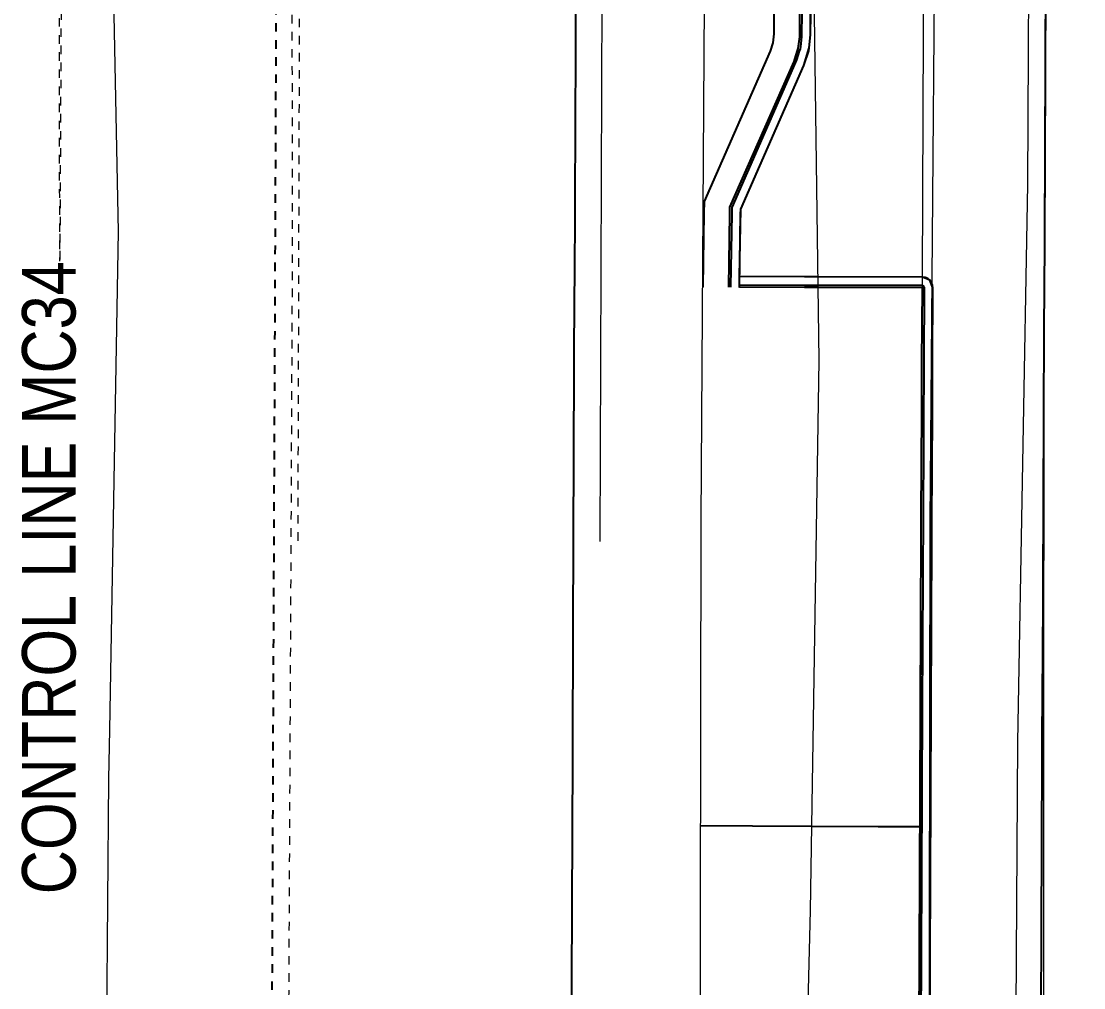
# Model space of a CAD drawing. Header units: metres. Extents: x -902 to -724, y 0 to 650.
# Drawn here: x -790.74 to -778.33, y 571.65 to 582.94 of the extents above; entities that cross this region are included whole.
import ezdxf

# ---------------------------------------------------------------- set-up
doc = ezdxf.new("R2010")
doc.units = ezdxf.units.M
doc.linetypes.add('IMPORT-LNMK-LaneLine3 _3__2_', pattern=[0.012, 0.003, -0.009])
doc.linetypes.add('IMPORT-LNMK-LineCont _3_', pattern=[0.004, 0.001, -0.003])
doc.layers.add('D-ENHA-TEXT', color=7, linetype='Continuous', lineweight=9)
doc.styles.add('Arial Narrow_2', font='ARIALN.TTF', dxfattribs={"height": 0.625})

# ---------------------------------------------------------------- blocks, each defined once
blk = doc.blocks.new('T2DPAA-T2D-C3S-RW-M2D-100010_dwg-40802999-DRG-2871011 - SITE PLAN')
at = {"color": 9, "lineweight": 25, "true_color": 0xc3c3c3}
for p, q in [((251.402, -131.084), (251.502, -131.107)), ((251.502, -131.107), (251.605, -131.109))]:
    blk.add_line(p, q, dxfattribs=at)
at = {"color": 9, "linetype": 'IMPORT-LNMK-LaneLine3 _3__2_', "lineweight": 25, "true_color": 0xc3c3c3, "flags": 128}
blk.add_lwpolyline([(202.492, -129.381), (203.522, -129.296), (204.321, -129.229), (207.908, -128.929), (209.304, -128.812), (211.28, -128.646), (212.572, -128.538), (214.286, -128.395), (215.06, -128.33), (219.269, -127.977), (221.929, -127.755), (222.697, -127.69), (224.251, -127.56), (227.229, -127.311), (228.233, -127.227), (229.234, -127.143), (232.743, -126.849), (232.744, -126.849), (234.216, -126.726), (239.199, -126.309), (242.687, -126.017), (242.773, -126.009), (244.182, -125.891), (246.236, -125.719), (248.169, -125.558), (248.171, -125.557), (248.172, -125.557), (249.164, -125.474), (250.92, -125.327), (251.018, -125.319), (251.12, -125.311), (251.139, -125.309), (251.372, -125.289), (253.637, -125.1)], dxfattribs=at)
at = {"color": 9, "lineweight": 25, "true_color": 0xc3c3c3, "flags": 128}
for points in [[(222.989, -131.178), (224.543, -131.048), (227.521, -130.799), (228.525, -130.715), (229.526, -130.631), (233.035, -130.337), (233.036, -130.337), (234.508, -130.214), (239.491, -129.796), (242.979, -129.504), (243.065, -129.497), (244.474, -129.379), (246.528, -129.207), (248.461, -129.045), (248.463, -129.045), (248.464, -129.045), (249.456, -128.962), (251.212, -128.815), (251.31, -128.807), (251.412, -128.798), (251.431, -128.797), (251.664, -128.777), (253.933, -128.587)], [(248.584, -130.54), (248.589, -130.54), (249.445, -130.479), (249.582, -130.469), (251.402, -131.084)], [(248.609, -130.839), (248.614, -130.839), (249.466, -130.778), (249.544, -130.772), (251.306, -131.368), (251.331, -131.375), (251.435, -131.399), (251.46, -131.404), (251.486, -131.406), (251.599, -131.409), (251.625, -131.408), (251.864, -131.389), (254.155, -131.202)], [(248.611, -130.864), (248.616, -130.864), (249.468, -130.803), (249.541, -130.798), (251.298, -131.391), (251.325, -131.399), (251.429, -131.423), (251.457, -131.429), (251.485, -131.431), (251.598, -131.434), (251.627, -131.433), (251.866, -131.414), (254.157, -131.227)], [(223.998, -133.201), (223.983, -133.027), (224.046, -133.781), (224.067, -134.023), (224.162, -135.156), (224.206, -135.241), (224.265, -135.269), (226.958, -135.047), (227.026, -135.042), (230.745, -134.731), (231.941, -134.63), (236.923, -134.213), (237.469, -134.167), (241.906, -133.796), (243.914, -133.628), (246.888, -133.379), (247.177, -133.355), (247.945, -133.29), (248.811, -133.218), (248.896, -133.174), (248.925, -133.083), (248.822, -131.866), (248.809, -131.712), (248.744, -130.955)], [(237.469, -134.167), (241.973, -133.79), (243.914, -133.628), (246.956, -133.373), (247.177, -133.355), (247.945, -133.29), (248.811, -133.218), (248.843, -133.211), (248.872, -133.196), (248.896, -133.174), (248.914, -133.147), (248.924, -133.116), (248.925, -133.083), (248.822, -131.866), (248.809, -131.712), (248.744, -130.955)], [(237.461, -134.068), (241.965, -133.691), (243.905, -133.528), (246.948, -133.273), (247.169, -133.255), (247.936, -133.191), (248.803, -133.118), (248.809, -133.117), (248.815, -133.114), (248.82, -133.11), (248.823, -133.104), (248.825, -133.098), (248.826, -133.091), (248.722, -131.874), (248.709, -131.721), (248.645, -130.962)], [(224.108, -133.016), (224.171, -133.77), (224.191, -134.013), (224.287, -135.146), (227.015, -134.917), (230.734, -134.606), (231.998, -134.5), (236.98, -134.083), (237.23, -134.062), (237.459, -134.043), (241.963, -133.666), (243.903, -133.503), (246.945, -133.249), (247.167, -133.23), (247.934, -133.166), (248.801, -133.094), (248.697, -131.876), (248.684, -131.723), (248.62, -130.964)], [(248.619, -130.964), (248.624, -130.963), (249.475, -130.903), (249.529, -130.899), (251.266, -131.486), (251.302, -131.497), (251.406, -131.521), (251.443, -131.528), (251.48, -131.531), (251.596, -131.534), (251.633, -131.533), (251.874, -131.514), (254.165, -131.327)], [(248.744, -130.955), (249.529, -130.899), (251.266, -131.486), (251.48, -131.531), (251.633, -131.533), (253.634, -131.37), (254.172, -131.326)], [(251.605, -131.109), (251.84, -131.09), (254.129, -130.903)], [(242.523, -133.619), (242.482, -133.132), (242.417, -132.355), (242.36, -131.67), (242.309, -131.066)], [(254.389, -133.912), (253.579, -134.124), (253.417, -134.138), (252.936, -134.178), (252.42, -134.221), (251.424, -134.304), (250.427, -134.387), (249.525, -134.462), (249.513, -134.463), (249.43, -134.47), (248.434, -134.553), (247.437, -134.636), (246.441, -134.719), (245.444, -134.802), (244.515, -134.879), (244.448, -134.885), (244.417, -134.887), (243.451, -134.968), (242.455, -135.051), (241.458, -135.134), (240.462, -135.217)]]:
    blk.add_lwpolyline(points, dxfattribs=at)
blk = doc.blocks.new('T2DPAA-T2D-PWC-RW-M2D-100010_RoadDesign_rvt-1-DRG-2871011 - SITE PLAN')
at = {"color": 9, "lineweight": 25, "true_color": 0xc3c3c3, "rotation": 84.9723245667552}
blk.add_blockref('T2DPAA-T2D-C3S-RW-M2D-100010_dwg-40802999-DRG-2871011 - SITE PLAN', (-1807.835, 343.649), dxfattribs=at)
blk = doc.blocks.new('T2DPAA-T2D-PWA-SU-M2D-000002_dwg-40815123-DRG-2871011 - SITE PLAN')
at = {"color": 9, "linetype": 'IMPORT-LNMK-LineCont _3_', "lineweight": 18, "true_color": 0xc0c0c0, "flags": 128}
for points in [[(22.864, 1552.851), (29.063, 1553.392), (34.021, 1553.804)], [(12.496, 1549.299), (16.148, 1549.536), (20.083, 1549.921), (23.384, 1550.195), (29.224, 1550.681), (34.248, 1551.13)]]:
    blk.add_lwpolyline(points, dxfattribs=at)
at = {"color": 9, "lineweight": 18, "true_color": 0xc0c0c0, "flags": 128}
for points in [[(34.068, 1553.251), (29.224, 1552.728), (23.415, 1552.319), (22.844, 1552.279), (19.984, 1552.053), (16.019, 1551.682), (15.639, 1551.655), (14.263, 1551.558), (12.339, 1551.423), (8.487, 1551.105), (4.823, 1550.727), (-1.433, 1550.212), (-8.177, 1549.584), (-13.744, 1549.143), (-16.744, 1548.971), (-17.083, 1548.935)], [(19.405, 1545.036), (26.457, 1545.643), (32.481, 1546.134), (34.657, 1546.322)], [(34.762, 1545.082), (28.441, 1544.439), (22.029, 1543.976), (17.708, 1543.704)], [(19.43, 1542.465), (26.705, 1543.081), (33.305, 1543.633), (33.979, 1543.684), (34.525, 1543.833), (34.857, 1543.964)], [(19.48, 1542.355), (26.68, 1542.976), (33.303, 1543.505), (34.002, 1543.59), (34.527, 1543.725), (34.865, 1543.863)], [(-1.093, 1538.732), (-1.165, 1539.333), (-0.713, 1539.361), (5.581, 1539.88), (11.255, 1540.36), (11.686, 1540.412), (14.269, 1540.601), (14.276, 1540.571), (17.387, 1540.824), (25.087, 1541.502), (30.112, 1541.937), (34.172, 1542.278), (34.08, 1543.544)], [(17.405, 1540.781), (17.33, 1541.169), (24.208, 1541.73), (30.705, 1542.187), (34.566, 1542.507), (34.576, 1542.082)]]:
    blk.add_lwpolyline(points, dxfattribs=at)
blk = doc.blocks.new('ASSA_Driveway_dwg-40817344-DRG-2871011 - SITE PLAN')
at = {"color": 9, "linetype": 'IMPORT-LNMK-LineCont _3_', "lineweight": 18, "true_color": 0xc0c0c0}
for p, q in [((-23.427, -3.248), (-14.984, -2.501)), ((-23.191, -6.022), (-14.746, -5.304))]:
    blk.add_line(p, q, dxfattribs=at)
at = {"color": 9, "lineweight": 18, "true_color": 0xc0c0c0}
blk.add_line((-22.892, -9.539), (-14.446, -8.829), dxfattribs=at)
blk = doc.blocks.new('T2DPAA-T2D-PWA-SU-M2D-000100_Survey_rvt-1-DRG-2871011 - SITE PLAN')
at = {"color": 9, "lineweight": 18, "true_color": 0xc0c0c0, "rotation": 84.9723245667552}
for name, p in [('T2DPAA-T2D-PWA-SU-M2D-000002_dwg-40815123-DRG-2871011 - SITE PLAN', (-118.655, 415.297)), ('ASSA_Driveway_dwg-40817344-DRG-2871011 - SITE PLAN', (-1664.711, 600.503))]:
    blk.add_blockref(name, p, dxfattribs=at)

msp = doc.modelspace()

# ---------------------------------------------------------------- block references
at = {"color": 9, "lineweight": 5, "true_color": 0xc0c0c0}
msp.add_blockref('T2DPAA-T2D-PWA-SU-M2D-000100_Survey_rvt-1-DRG-2871011 - SITE PLAN', (873.236, 0), dxfattribs=at)
at = {"lineweight": 5}
msp.add_blockref('T2DPAA-T2D-PWC-RW-M2D-100010_RoadDesign_rvt-1-DRG-2871011 - SITE PLAN', (873.236, 0), dxfattribs=at)

# ---------------------------------------------------------------- next in the draw order: texts
at = {"layer": 'D-ENHA-TEXT', "insert": (-790.734, 572.741), "char_height": 0.625, "attachment_point": 1, "rotation": 90, "style": 'Arial Narrow_2', "bg_fill": 3, "box_fill_scale": 1, "bg_fill_color": 256, "bg_fill_true_color": 13158600, "bg_fill_transparency": 0}
msp.add_mtext('CONTROL LINE MC34', dxfattribs=at)

doc.saveas('drawing.dxf')
